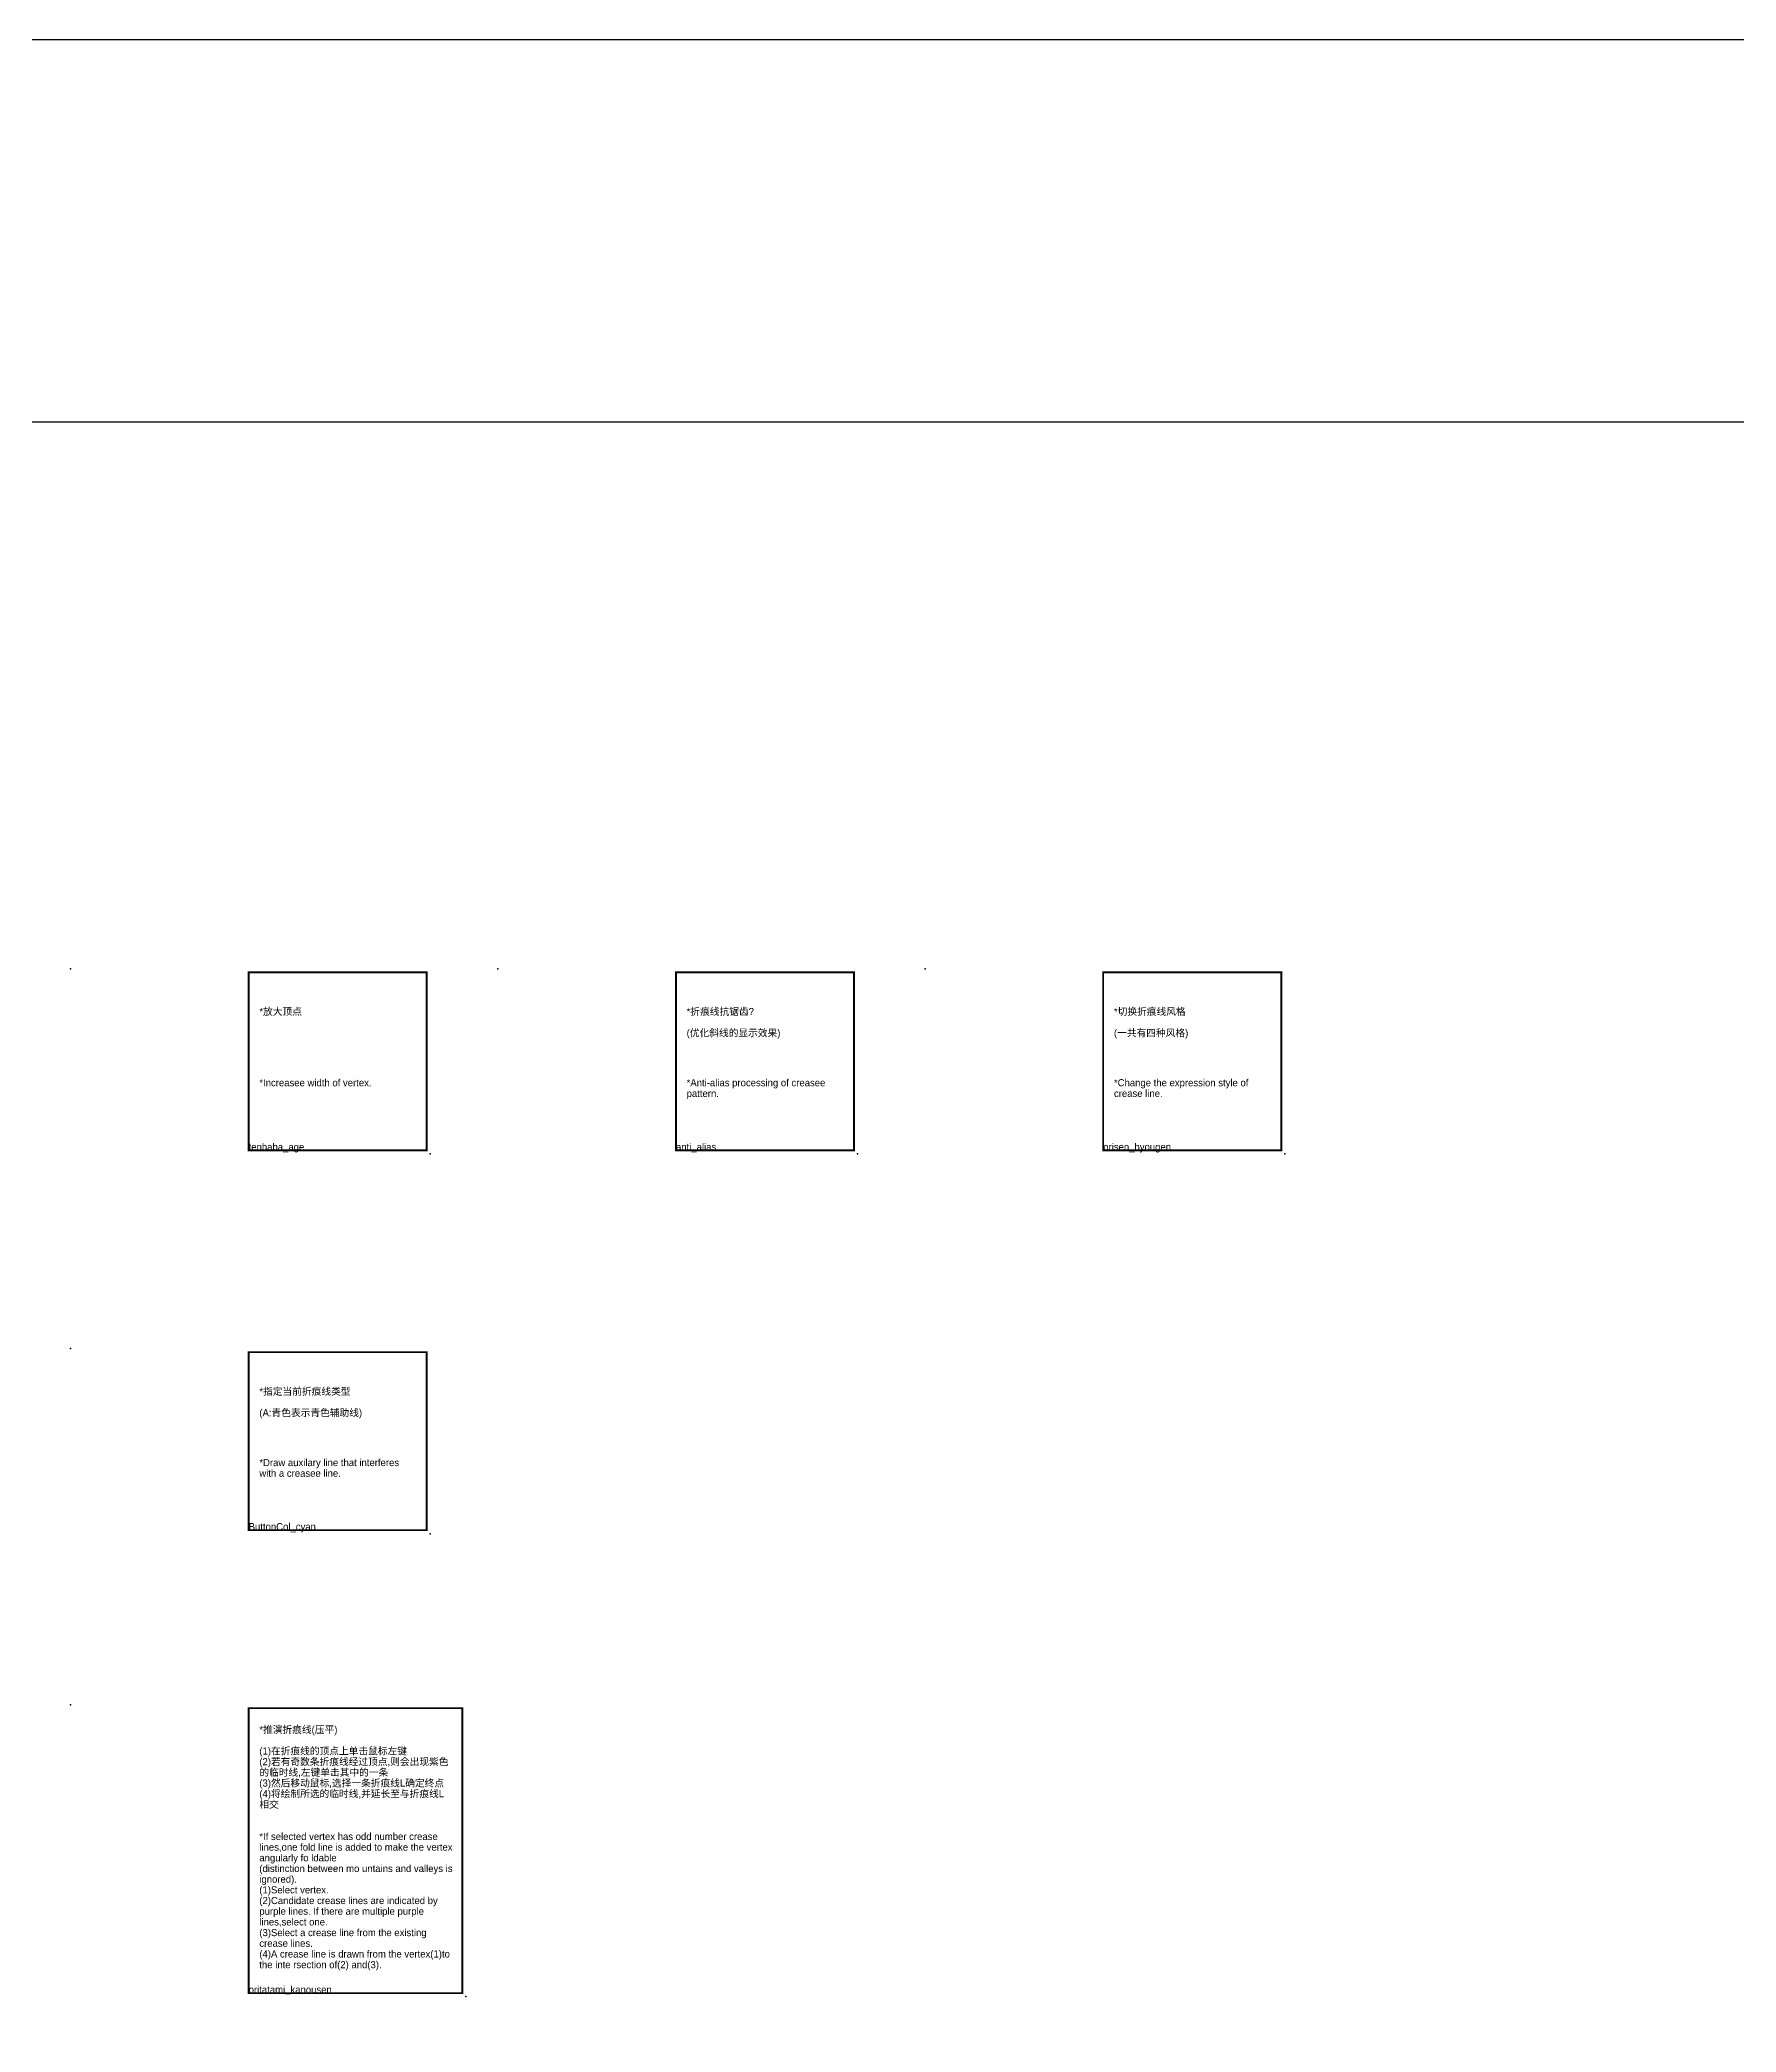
# Model space of a CAD drawing. Header units: millimetres. Extents: x -1842 to 3667, y -2745 to 2263.
# Drawn here: x -108 to 369, y -2072 to -1512 of the extents above; entities that cross this region are included whole.
import ezdxf

# ---------------------------------------------------------------- set-up
doc = ezdxf.new("R2010")
doc.units = ezdxf.units.MM
doc.header["$LTSCALE"] = 1000
doc.layers.add('1-中文', color=7, linetype='Continuous', lineweight=25)
doc.layers.add('2-英文', color=250, linetype='Continuous', lineweight=25)
doc.layers.add('3-图名', color=6, linetype='Continuous', plot=False, transparency=0.5)
doc.layers.add('4-图框', color=7, linetype='Continuous', true_color=0x81cde4)
doc.styles.add('kucha制图', font='')
doc.styles.get('kucha制图').set_extended_font_data('思源黑体 CN Regular')

# ---------------------------------------------------------------- blocks, each defined once
blk = doc.blocks.new('*U15')
at = {"color": 0, "const_width": 0.5}
blk.add_lwpolyline([(0, -50), (50, -50), (50, 0), (0, 0)], close=True, dxfattribs=at)
at = {"color": 8}
for p in [(-50, 1), (51, -51)]:
    blk.add_point(p, dxfattribs=at)
blk = doc.blocks.new('*U3')
at = {"color": 0, "const_width": 0.5}
blk.add_lwpolyline([(0, -80), (60, -80), (60, 0), (0, 0)], close=True, dxfattribs=at)
at = {"color": 8}
for p in [(-50, 1), (61, -81)]:
    blk.add_point(p, dxfattribs=at)
blk = doc.blocks.new('图名')
at = {"layer": '3-图名', "ltscale": 8, "style": 'kucha制图', "flags": 8}
blk.add_attdef('图名', (0, 0), '', height=2, dxfattribs=at)

msp = doc.modelspace()

# ---------------------------------------------------------------- linework, layer by layer
at = {"color": 6}
for points in [[(1327.93, -2027.41), (1225.05, -2027.41), (1225.05, -1512.41), (-1526.76, -1512.41), (-1526.76, -1714.57)], [(1327.93, -2356.83), (1118.17, -2356.83), (1118.17, -1619.75), (-376.32, -1619.75), (-376.32, -1714.57)]]:
    msp.add_lwpolyline(points, dxfattribs=at)

# ---------------------------------------------------------------- block references
at = {"layer": '3-图名'}
ref = msp.add_blockref('图名', (-48.86, -1824.29), dxfattribs=at)
ref.add_attrib('图名', 'tenhaba_age', (-48.86, -1824.29), dxfattribs={"ltscale": 8, "height": 2, "style": 'kucha制图'})
ref = msp.add_blockref('图名', (71.14, -1824.29), dxfattribs=at)
ref.add_attrib('图名', 'anti_alias', (71.14, -1824.29), dxfattribs={"ltscale": 8, "height": 2, "style": 'kucha制图'})
ref = msp.add_blockref('图名', (191.14, -1824.29), dxfattribs=at)
ref.add_attrib('图名', 'orisen_hyougen', (191.14, -1824.29), dxfattribs={"ltscale": 8, "height": 2, "style": 'kucha制图'})
ref = msp.add_blockref('图名', (-48.86, -1930.96), dxfattribs=at)
ref.add_attrib('图名', 'ButtonCol_cyan', (-48.86, -1930.96), dxfattribs={"ltscale": 8, "height": 2, "style": 'kucha制图'})
ref = msp.add_blockref('图名', (-48.86, -2060.96), dxfattribs=at)
ref.add_attrib('图名', 'oritatami_kanousen', (-48.86, -2060.96), dxfattribs={"ltscale": 8, "height": 2, "style": 'kucha制图'})
at = {"layer": '4-图框'}
for name, p in [('*U15', (-48.86, -1774.29)), ('*U15', (71.14, -1774.29)), ('*U15', (191.14, -1774.29)), ('*U15', (-48.86, -1880.96)), ('*U3', (-48.86, -1980.96))]:
    msp.add_blockref(name, p, dxfattribs=at)

# ---------------------------------------------------------------- texts
at = {"layer": '1-中文', "char_height": 2, "attachment_point": 1, "line_spacing_factor": 0.9, "style": 'kucha制图'}
for s, width, gutter_width, heights, insert in [('*放大顶点', 44, 12.5, [0], (-45.86, -1784.29)), ('*折痕线抗锯齿?\\P\\P(优化斜线的显示效果)', 44, 12.5, [0], (74.14, -1784.29)), ('*切换折痕线风格\\P\\P(一共有四种风格)', 44, 12.5, [0], (194.14, -1784.29)), ('*指定当前折痕线类型\\P\\P(A:青色表示青色辅助线)', 44, 0, [25.39], (-45.86, -1890.96)), ('*推演折痕线(压平)\\P\\P(1)在折痕线的顶点上单击鼠标左键\\P(2)若有奇数条折痕线经过顶点,则会出现紫色的临时线,左键单击其中的一条\\P(3)然后移动鼠标,选择一条折痕线L确定终点\\P(4)将绘制所选的临时线,并延长至与折痕线L相交', 54, 12.5, [0], (-45.86, -1985.96))]:
    msp.add_mtext_dynamic_manual_height_columns(s, width=width, gutter_width=gutter_width, heights=heights, dxfattribs=dict(at, insert=insert))
at = {"layer": '2-英文', "char_height": 2, "attachment_point": 1, "line_spacing_factor": 0.9, "style": 'kucha制图'}
for s, width, insert in [('*Increasee width of vertex.', 43.8707, (-45.86, -1804.29)), ('*Anti-alias processing of creasee\\Ppattern.', 43.8707, (74.14, -1804.29)), ('*Change the expression style of crease line.', 43.8707, (194.14, -1804.29)), ('*Draw auxilary line that interferes\\Pwith a creasee line.', 43.8707, (-45.86, -1910.96)), ('*If selected vertex has odd number crease lines,one fold line is added to make the vertex angularly fo ldable\\P(distinction between mo untains and valleys is ignored).\\P(1)Select vertex.\\P(2)Candidate crease lines are indicated by purple lines. If there are multiple purple lines,select one.\\P(3)Select a crease line from the existing crease lines.\\P(4)A crease line is drawn from the vertex(1)to the inte rsection of(2) and(3).', 55, (-45.86, -2015.96))]:
    msp.add_mtext_dynamic_manual_height_columns(s, width=width, gutter_width=12.5, heights=[0], dxfattribs=dict(at, insert=insert))

doc.saveas('drawing.dxf')
